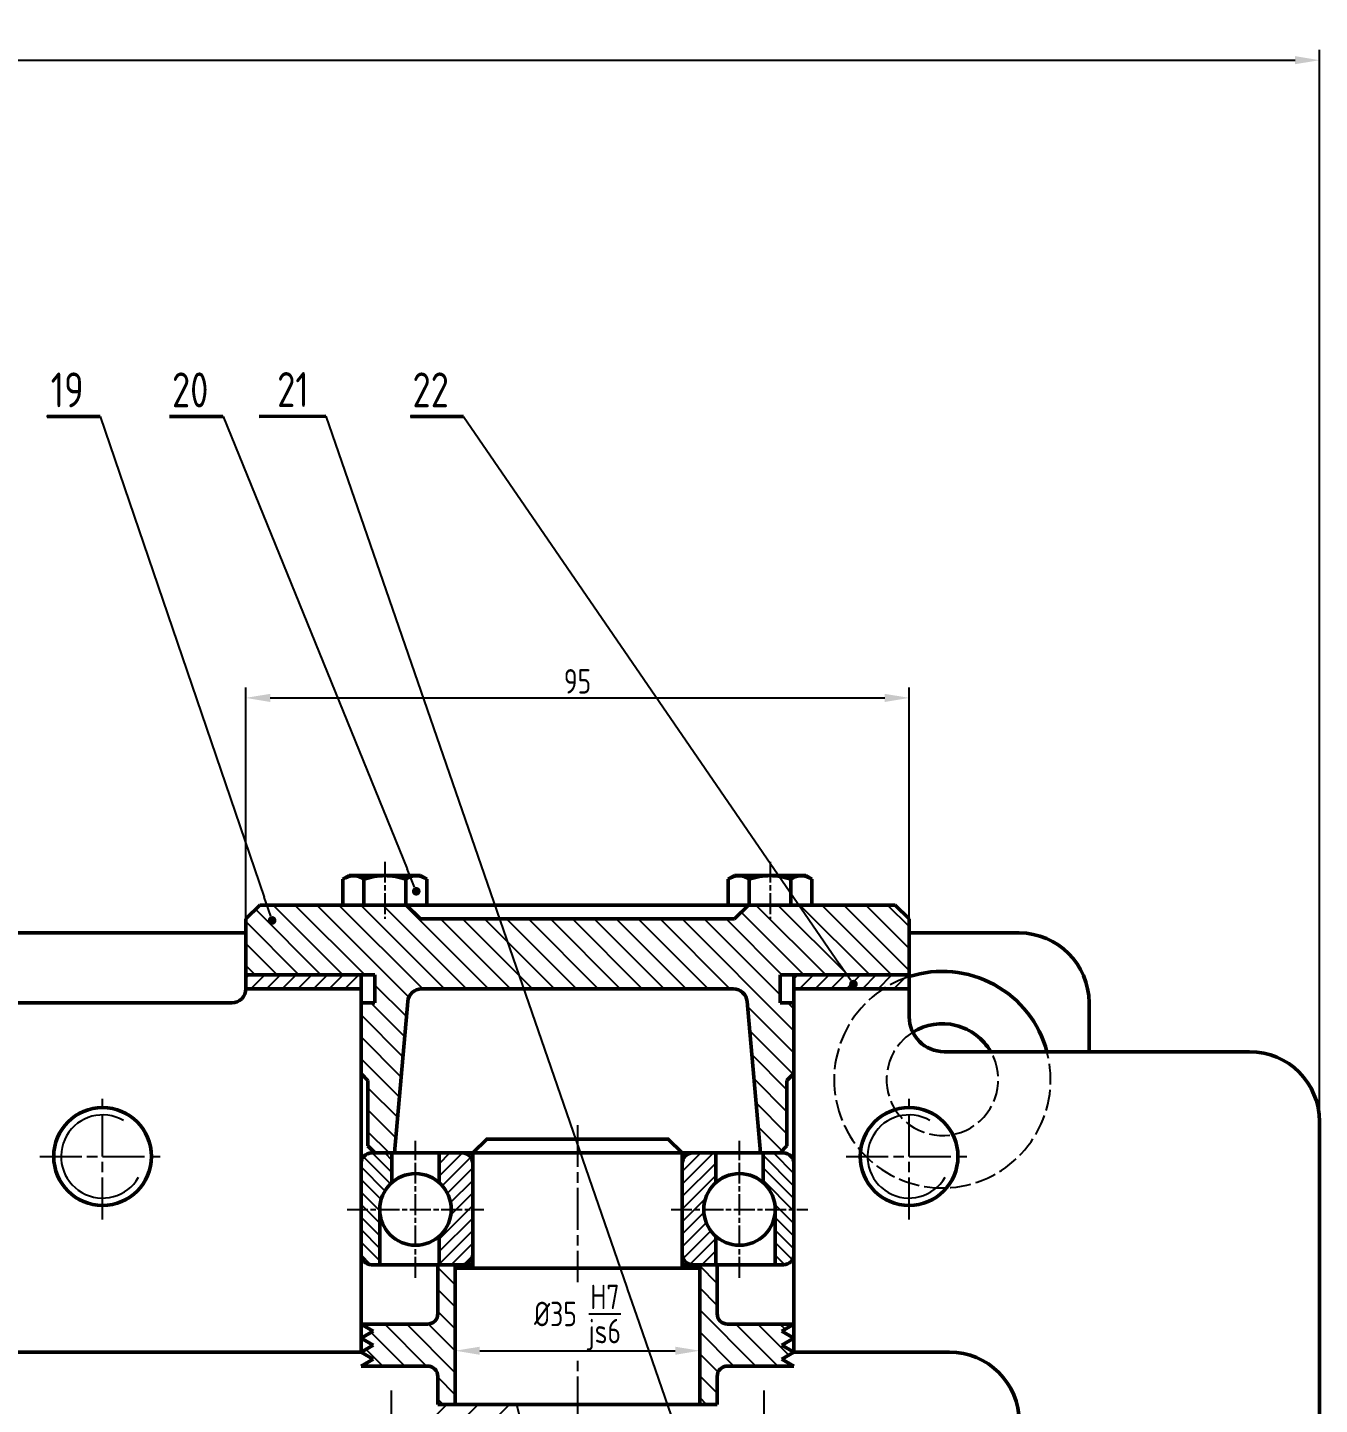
# Model space of a CAD drawing. Header units: millimetres. Extents: x -11122 to -2883, y -3177 to -1688.
# Drawn here: x -5194.5 to -5009.5, y -2977.8 to -2780.7 of the extents above; entities that cross this region are included whole.
import ezdxf

# ---------------------------------------------------------------- set-up
doc = ezdxf.new("R2010")
doc.units = ezdxf.units.MM
doc.header["$LTSCALE"] = 0.5
for name, pattern in [('AM_ISO02W050', [7.5, 6, -1.5]), ('AM_ISO08W050', [18, 12, -1.5, 3, -1.5]), ('AM_ISO08W050x2', [9, 6, -0.75, 1.5, -0.75])]:
    doc.linetypes.add(name, pattern=pattern)
for name, color, linetype, lineweight in [('AM_0', 7, 'Continuous', 50), ('AM_3', 6, 'AM_ISO02W050', 25), ('AM_4', 3, 'Continuous', 25), ('AM_5', 3, 'Continuous', 25), ('AM_7', 4, 'AM_ISO08W050', 25), ('nét đậm', 7, 'Continuous', 50), ('Đường tâm', 4, 'AM_ISO08W050', 25)]:
    doc.layers.add(name, color=color, linetype=linetype, lineweight=lineweight)
doc.styles.get("Standard").update_dxf_attribs({"font": 'tcvn+7284-2003i.ttf', "width": 0.8, "height": 3.5})
doc.styles.add('TCVN', font='tcvn+7284-2003i.ttf', dxfattribs={"width": 0.8, "height": 3.5})
doc.dimstyles.new('MyTemplate$0', dxfattribs={"dimtxt": 3.5, "dimasz": 3.5, "dimexe": 1.5, "dimexo": 0, "dimtad": 1, "dimtoh": 1, "dimdec": 0, "dimzin": 0, "dimtxsty": 'TCVN', "dimcen": 0, "dimclrd": 3, "dimclre": 3, "dimclrt": 1, "dimadec": 0, "dimazin": 0, "dimtfac": 1, "dimtdec": 0, "dimtofl": 0, "dimtmove": 0, "dimatfit": 3, "dimfxl": 1, "dimtfill": 1, "dimtolj": 1, "dimtzin": 0, "dimarcsym": 0})

# ---------------------------------------------------------------- blocks, each defined once
blk = doc.blocks.new('*D179')
at = {"layer": 'AM_5', "color": 3, "lineweight": -2, "transparency": 16777216}
for p, q in [((-5133.25, -2967.81), (-5133.25, -2971.62)), ((-5098.25, -2967.81), (-5098.25, -2971.62)), ((-5129.75, -2970.12), (-5101.75, -2970.12))]:
    blk.add_line(p, q, dxfattribs=at)
at = {"layer": 'AM_5', "color": 3, "transparency": 16777216}
for points in [[(-5129.75, -2969.54), (-5129.75, -2970.7), (-5133.25, -2970.12)], [(-5101.75, -2969.54), (-5101.75, -2970.7), (-5098.25, -2970.12)]]:
    blk.add_solid(points, dxfattribs=at)
at = {"layer": 'AM_5', "color": 1, "transparency": 16777216, "insert": (-5115.75, -2964.86), "char_height": 3.5, "attachment_point": 5, "style": 'TCVN', "bg_fill": 3, "box_fill_scale": 1.1, "bg_fill_color": 256, "bg_fill_true_color": 13158600, "bg_fill_transparency": 0}
blk.add_mtext('\\A1;%%c35{}{\\C2; \\SH7/js6;}', dxfattribs=at)
blk = doc.blocks.new('*D191')
at = {"layer": 'AM_5', "color": 3, "lineweight": -2, "transparency": 16777216}
for p, q in [((-5163.25, -2918.31), (-5163.25, -2875.16)), ((-5068.25, -2918.31), (-5068.25, -2875.16)), ((-5159.75, -2876.66), (-5071.75, -2876.66))]:
    blk.add_line(p, q, dxfattribs=at)
at = {"layer": 'AM_5', "color": 3, "transparency": 16777216}
for points in [[(-5159.75, -2876.08), (-5159.75, -2877.25), (-5163.25, -2876.66)], [(-5071.75, -2876.08), (-5071.75, -2877.25), (-5068.25, -2876.66)]]:
    blk.add_solid(points, dxfattribs=at)
at = {"layer": 'AM_5', "color": 1, "transparency": 16777216, "insert": (-5115.75, -2874.29), "char_height": 3.5, "attachment_point": 5, "style": 'TCVN', "bg_fill": 3, "box_fill_scale": 1.1, "bg_fill_color": 256, "bg_fill_true_color": 13158600, "bg_fill_transparency": 0}
blk.add_mtext('\\A1;95', dxfattribs=at)
blk = doc.blocks.new('*D193')
at = {"layer": 'AM_5', "color": 3, "lineweight": -2, "transparency": 16777216}
for p, q in [((-5459.59, -2987.31), (-5459.59, -2783.87)), ((-5009.5, -2987.31), (-5009.5, -2783.87)), ((-5456.09, -2785.37), (-5013, -2785.37))]:
    blk.add_line(p, q, dxfattribs=at)
at = {"layer": 'AM_5', "color": 3, "transparency": 16777216}
for points in [[(-5456.09, -2784.79), (-5456.09, -2785.95), (-5459.59, -2785.37)], [(-5013, -2784.79), (-5013, -2785.95), (-5009.5, -2785.37)]]:
    blk.add_solid(points, dxfattribs=at)
at = {"layer": 'AM_5', "color": 1, "transparency": 16777216, "insert": (-5234.54, -2782.99), "char_height": 3.5, "attachment_point": 5, "style": 'TCVN', "bg_fill": 3, "box_fill_scale": 1.1, "bg_fill_color": 256, "bg_fill_true_color": 13158600, "bg_fill_transparency": 0}
blk.add_mtext('\\A1;450', dxfattribs=at)

msp = doc.modelspace()

# ---------------------------------------------------------------- hatches: boundary and pattern name
at = {"layer": 'AM_7'}
h = msp.add_hatch(dxfattribs=at)
h.set_pattern_fill('ANSI31', color=256, scale=0.5)
h.set_pattern_definition([(45, (2778, 0), (-1.12253202, 1.12253202), [])])
h.paths.add_polyline_path([(-5330.75, -2916.31), (-5331.75, -2916.31), (-5353.25, -2916.31), (-5353.25, -2918.31), (-5330.75, -2918.31)])
h.paths.add_polyline_path([(-5198.25, -2916.31), (-5220.75, -2916.31), (-5220.75, -2918.31), (-5198.25, -2918.31)])
h.paths.add_polyline_path([(-5146.75, -2916.31), (-5163.25, -2916.31), (-5163.25, -2918.31), (-5146.75, -2918.31)])
h.paths.add_polyline_path([(-5068.25, -2916.31), (-5084.75, -2916.31), (-5084.75, -2918.31), (-5068.25, -2918.31)])
h.paths.add_polyline_path([(-5076.02, -2917.64, -1), (-5076.45, -2917.64, -1)], flags=16)
at = {"layer": 'AM_7', "lineweight": 25}
h = msp.add_hatch(dxfattribs=at)
h.set_pattern_fill('ANSI31', color=256, scale=0.4, angle=90)
h.set_pattern_definition([(135, (-6222.6033, -5522.9193), (-0.8980256, -0.8980256), [])])
h.paths.add_polyline_path([(-5084.75, -2943.31, 0.414214), (-5086.25, -2941.81), (-5089.16, -2941.81), (-5089.16, -2946.06, -0.2145), (-5087.43, -2949.89), (-5087.43, -2957.81), (-5086.25, -2957.81, 0.414214), (-5084.75, -2956.31)])
h.paths.add_polyline_path([(-5142.35, -2946.06), (-5142.35, -2941.81), (-5144.75, -2941.81), (-5145.25, -2941.81, 0.414214), (-5146.75, -2943.31), (-5146.75, -2956.31, 0.414214), (-5145.25, -2957.81), (-5144.07, -2957.81), (-5144.07, -2949.89, -0.2145)])
at = {"layer": 'AM_7'}
h = msp.add_hatch(dxfattribs=at)
h.set_pattern_fill('ANSI31', color=256)
h.set_pattern_definition([(45, (2778, 0), (-2.245064, 2.245064), [])])
edge = h.paths.add_edge_path()
edge.add_spline(control_points=[(-5115.75, -3009.43), (-5117.6, -3008.62), (-5125.54, -3006.07), (-5118.45, -3000.12), (-5124.5, -2977.81)], knot_values=[0, 0, 0, 0, 6.170488, 25.158334, 25.158334, 25.158334, 25.158334], degree=3, periodic=0)
edge.add_line((-5124.5, -2977.81), (-5135.75, -2977.81))
edge.add_line((-5135.75, -2977.81), (-5138.67, -2977.81))
edge.add_line((-5138.67, -2977.81), (-5138.67, -3030.81))
edge.add_line((-5138.67, -3030.81), (-5123.95, -3030.81))
edge.add_spline(control_points=[(-5123.95, -3030.81), (-5122.12, -3029.26), (-5118.62, -3025.92), (-5115.75, -3022.43)], knot_values=[40.173751, 40.173751, 40.173751, 40.173751, 48.466243, 48.466243, 48.466243, 48.466243], degree=3, periodic=0)
edge.add_line((-5115.75, -3022.43), (-5115.75, -3009.43))
edge = h.paths.add_edge_path()
edge.add_spline(control_points=[(-5115.75, -3022.43), (-5113.37, -3019.53), (-5109.15, -3013), (-5113.32, -3010.48), (-5115.75, -3009.43)], knot_values=[25.158334, 25.158334, 25.158334, 25.158334, 32.067325, 40.173751, 40.173751, 40.173751, 40.173751], degree=3, periodic=0)
edge.add_line((-5115.75, -3009.43), (-5115.75, -3022.43))

# ---------------------------------------------------------------- linework, layer by layer
for p, q in [((-5100.75, -2957.81), (-5095.75, -2957.81)), ((-5135.75, -2977.81), (-5095.75, -2977.81))]:
    msp.add_line(p, q)
at = {"layer": 'AM_0'}
for p, q in [((-5184.11, -2836.38), (-5191.71, -2836.38)), ((-5166.55, -2836.38), (-5174.15, -2836.38)), ((-5151.81, -2836.33), (-5161.33, -2836.39)), ((-5132.07, -2836.38), (-5139.67, -2836.38)), ((-5163.25, -2908.31), (-5161.25, -2906.31)), ((-5161.25, -2906.31), (-5070.25, -2906.31)), ((-5140.25, -2906.31), (-5138.25, -2908.31)), ((-5091.25, -2906.31), (-5093.25, -2908.31)), ((-5068.25, -2908.31), (-5070.25, -2906.31)), ((-5163.25, -2908.31), (-5163.25, -2918.31)), ((-5138.25, -2908.31), (-5093.25, -2908.31)), ((-5068.25, -2908.31), (-5068.25, -2918.31)), ((-5198.25, -2910.31), (-5163.25, -2910.31)), ((-5068.25, -2910.31), (-5052.5, -2910.31)), ((-5163.25, -2916.31), (-5144.75, -2916.31)), ((-5146.75, -2916.31), (-5146.75, -2930.43)), ((-5144.75, -2916.31), (-5144.75, -2920.31)), ((-5068.25, -2916.31), (-5086.75, -2916.31)), ((-5086.75, -2916.31), (-5086.75, -2920.31)), ((-5084.75, -2916.31), (-5084.75, -2930.43)), ((-5163.25, -2918.31), (-5163.25, -2918.31)), ((-5146.75, -2918.31), (-5163.25, -2918.31)), ((-5163.25, -2918.31), (-5146.75, -2918.31)), ((-5146.75, -2970.31), (-5146.75, -2918.31)), ((-5093.45, -2918.31), (-5138.05, -2918.31)), ((-5138.05, -2918.31), (-5093.45, -2918.31)), ((-5084.75, -2970.31), (-5084.75, -2918.31)), ((-5084.75, -2918.31), (-5068.25, -2918.31)), ((-5084.75, -2918.31), (-5068.25, -2918.31)), ((-5068.25, -2918.31), (-5068.25, -2922.31)), ((-5196.25, -2920.31), (-5165.25, -2920.31)), ((-5144.75, -2920.31), (-5146.75, -2920.31)), ((-5141.94, -2941.81), (-5140.05, -2920.14)), ((-5089.56, -2941.81), (-5091.46, -2920.14)), ((-5086.75, -2920.31), (-5084.75, -2920.31)), ((-5042.5, -2920.31), (-5042.5, -2927.31)), ((-5063.25, -2927.31), (-5019.5, -2927.31)), ((-5146.75, -2930.43), (-5145.75, -2931.43)), ((-5084.75, -2930.43), (-5085.75, -2931.43)), ((-5145.75, -2931.43), (-5145.75, -2940.81)), ((-5085.75, -2931.43), (-5085.75, -2940.81)), ((-5009.5, -3071.31), (-5009.5, -2937.31)), ((-5145.75, -2940.81), (-5144.75, -2941.81)), ((-5085.75, -2940.81), (-5086.75, -2941.81)), ((-5145.25, -2941.81), (-5132.25, -2941.81)), ((-5144.75, -2941.81), (-5141.94, -2941.81)), ((-5142.35, -2941.81), (-5142.35, -2946.06)), ((-5135.55, -2941.81), (-5135.55, -2946.06)), ((-5095.95, -2941.81), (-5135.55, -2941.81)), ((-5130.75, -2941.81), (-5100.75, -2941.81)), ((-5086.25, -2941.81), (-5099.25, -2941.81)), ((-5095.95, -2941.81), (-5095.95, -2946.06)), ((-5086.75, -2941.81), (-5089.56, -2941.81)), ((-5089.16, -2941.81), (-5089.16, -2946.06)), ((-5146.75, -2943.31), (-5146.75, -2956.31)), ((-5130.75, -2943.31), (-5130.75, -2958.31)), ((-5100.75, -2943.31), (-5100.75, -2958.31)), ((-5084.75, -2943.31), (-5084.75, -2956.31)), ((-5144.07, -2949.89), (-5144.07, -2957.81)), ((-5087.43, -2949.89), (-5087.43, -2957.81)), ((-5135.55, -2953.72), (-5135.55, -2957.81)), ((-5095.95, -2953.72), (-5095.95, -2957.81)), ((-5145.25, -2957.81), (-5132.25, -2957.81)), ((-5135.75, -2957.81), (-5135.75, -2964.81)), ((-5135.75, -2957.81), (-5130.75, -2957.81)), ((-5132.25, -2957.81), (-5135.55, -2957.81)), ((-5132.25, -2957.81), (-5133.25, -2957.81)), ((-5133.25, -2957.81), (-5133.25, -2977.81)), ((-5133.25, -2957.81), (-5133.25, -2977.81)), ((-5133.25, -2958.31), (-5098.25, -2958.31)), ((-5100.75, -2957.81), (-5098.25, -2957.81)), ((-5095.95, -2957.81), (-5100.75, -2957.81)), ((-5086.25, -2957.81), (-5099.25, -2957.81)), ((-5098.25, -2957.81), (-5098.25, -2977.81)), ((-5098.25, -2957.81), (-5098.25, -2977.81)), ((-5095.75, -2957.81), (-5095.75, -2964.81)), ((-5146.75, -2966.31), (-5137.25, -2966.31)), ((-5146.75, -2966.31), (-5145.02, -2967.31)), ((-5084.75, -2966.31), (-5094.25, -2966.31)), ((-5084.75, -2966.31), (-5086.48, -2967.31)), ((-5145.02, -2967.31), (-5146.75, -2968.31)), ((-5146.75, -2968.31), (-5145.02, -2969.31)), ((-5086.48, -2967.31), (-5084.75, -2968.31)), ((-5084.75, -2968.31), (-5086.48, -2969.31)), ((-5220.75, -2970.31), (-5146.75, -2970.31)), ((-5145.02, -2969.31), (-5146.75, -2970.31)), ((-5146.75, -2970.31), (-5145.02, -2971.31)), ((-5086.48, -2969.31), (-5084.75, -2970.31)), ((-5084.75, -2970.31), (-5086.48, -2971.31)), ((-5084.75, -2970.31), (-5062.5, -2970.31)), ((-5145.02, -2971.31), (-5146.75, -2972.31)), ((-5146.75, -2972.31), (-5137.25, -2972.31)), ((-5084.75, -2972.31), (-5094.25, -2972.31)), ((-5086.48, -2971.31), (-5084.75, -2972.31)), ((-5135.75, -2973.81), (-5135.75, -2977.81)), ((-5095.75, -2973.81), (-5095.75, -2977.81)), ((-5133.25, -2977.81), (-5135.75, -2977.81)), ((-5133.25, -2977.81), (-5115.75, -2977.81)), ((-5098.25, -2977.81), (-5115.75, -2977.81)), ((-5098.25, -2977.81), (-5095.75, -2977.81))]:
    msp.add_line(p, q, dxfattribs=at)
for points in [[(-5115.75, -2939.81), (-5128.75, -2939.81), (-5130.75, -2941.81), (-5130.75, -2956.31)], [(-5115.75, -2939.81), (-5102.75, -2939.81), (-5100.75, -2941.81), (-5100.75, -2956.31)]]:
    msp.add_lwpolyline(points, dxfattribs=at)
for centre, radius in [((-5183.75, -2942.31), 7), ((-5068.27, -2942.31), 7), ((-5138.95, -2949.89), 5.12), ((-5092.55, -2949.89), 5.12)]:
    msp.add_circle(centre, radius, dxfattribs=at)
for centre, radius, start, end in [((-5052.5, -2920.31), 10, 0, 90), ((-5165.25, -2918.31), 2, 270, 0), ((-5138.05, -2920.31), 2, 90, 175), ((-5093.45, -2920.31), 2, 5, 90), ((-5063.25, -2922.31), 5, 180, 270), ((-5063.5, -2931.31), 8, 30, 121.9545), ((-5019.5, -2937.31), 10, 0, 90), ((-5145.25, -2943.31), 1.5, 90, 180), ((-5132.25, -2943.31), 1.5, 0, 90), ((-5099.25, -2943.31), 1.5, 90, 180), ((-5086.25, -2943.31), 1.5, 0, 90), ((-5145.25, -2956.31), 1.5, 180, 270), ((-5132.25, -2956.31), 1.5, 270, 0), ((-5099.25, -2956.31), 1.5, 180, 270), ((-5086.25, -2956.31), 1.5, 270, 0), ((-5137.25, -2964.81), 1.5, 270, 0), ((-5094.25, -2964.81), 1.5, 180, 270), ((-5062.5, -2980.31), 10, 0, 90), ((-5137.25, -2973.81), 1.5, 0, 90), ((-5094.25, -2973.81), 1.5, 90, 180)]:
    msp.add_arc(centre, radius, start, end, dxfattribs=at)
at = {"layer": 'AM_0', "lineweight": 50}
msp.add_arc((-5063.5, -2931.31), 15.5, 14.9552, 107.8455, dxfattribs=at)
at = {"layer": 'AM_4'}
msp.add_open_spline([(-5124.5, -2977.81), (-5118.45, -3000.12), (-5127.83, -3007.99), (-5103.2, -3010.79), (-5120.59, -3027.96), (-5123.95, -3030.81)], degree=3, knots=[0, 0, 0, 0, 18.987845, 33.264759, 48.466243, 48.466243, 48.466243, 48.466243], dxfattribs=at)
at = {"layer": 'AM_7', "linetype": 'AM_ISO08W050x2'}
for p, q in [((-5143.33, -2900.11), (-5143.33, -2908.31)), ((-5088.18, -2900.11), (-5088.18, -2908.31))]:
    msp.add_line(p, q, dxfattribs=at)
at = {"layer": 'AM_7'}
for p, q in [((-5183.75, -2951.31), (-5183.75, -2933.31)), ((-5068.27, -2951.31), (-5068.27, -2933.31)), ((-5115.75, -2937.81), (-5115.75, -3157.81)), ((-5192.75, -2942.31), (-5174.75, -2942.31)), ((-5077.27, -2942.31), (-5059.27, -2942.31)), ((-5142.42, -2975.81), (-5142.42, -3032.81)), ((-5089.09, -2975.81), (-5089.09, -3032.81))]:
    msp.add_line(p, q, dxfattribs=at)
at = {"layer": 'nét đậm'}
for p, q in [((-5149.33, -2902.62), (-5148.44, -2902.11)), ((-5149.33, -2902.62), (-5149.33, -2906.31)), ((-5138.22, -2902.11), (-5148.44, -2902.11)), ((-5146.33, -2902.62), (-5146.33, -2906.31)), ((-5140.33, -2902.62), (-5140.33, -2906.31)), ((-5137.33, -2902.62), (-5138.22, -2902.11)), ((-5137.33, -2902.62), (-5137.33, -2906.31)), ((-5094.18, -2902.62), (-5093.28, -2902.11)), ((-5094.18, -2902.62), (-5094.18, -2906.31)), ((-5083.07, -2902.11), (-5093.28, -2902.11)), ((-5091.18, -2902.62), (-5091.18, -2906.31)), ((-5085.18, -2902.62), (-5085.18, -2906.31)), ((-5082.18, -2902.62), (-5083.07, -2902.11)), ((-5082.18, -2902.62), (-5082.18, -2906.31)), ((-5149.33, -2906.31), (-5114.33, -2906.31)), ((-5137.33, -2906.31), (-5114.33, -2906.31)), ((-5111.78, -2906.31), (-5116.88, -2906.31)), ((-5094.18, -2906.31), (-5070.34, -2906.31)), ((-5082.18, -2906.31), (-5070.34, -2906.31))]:
    msp.add_line(p, q, dxfattribs=at)
for centre, radius, start, end in [((-5147.8, -2904.48), 2.37, 51.5018, 120), ((-5143.33, -2911.11), 9, 90, 109.4712), ((-5143.33, -2911.11), 9, 70.5288, 90), ((-5138.86, -2904.48), 2.37, 60, 128.4982), ((-5092.65, -2904.48), 2.37, 51.5018, 120), ((-5088.18, -2911.11), 9, 90, 109.4712), ((-5088.18, -2911.11), 9, 70.5288, 90), ((-5083.7, -2904.48), 2.37, 60, 128.4982)]:
    msp.add_arc(centre, radius, start, end, dxfattribs=at)
at = {"layer": 'Đường tâm', "linetype": 'AM_ISO08W050x2'}
for p, q in [((-5138.95, -2959.7), (-5138.95, -2940.09)), ((-5092.55, -2959.7), (-5092.55, -2940.09)), ((-5148.75, -2949.89), (-5129.15, -2949.89)), ((-5102.36, -2949.89), (-5082.75, -2949.89))]:
    msp.add_line(p, q, dxfattribs=at)

# ---------------------------------------------------------------- next in the draw order: wipeouts: each hides what was drawn before it
msp.add_wipeout([(-5123.22, -2962.91), (-5123.11, -2971.19), (-5106.93, -2971.33), (-5107.32, -2961.04), (-5116.11, -2962.57)]).dxf.layer = 'AM_0'

# ---------------------------------------------------------------- next in the draw order: hatches: boundary and pattern name
at = {"layer": 'AM_7'}
h = msp.add_hatch(dxfattribs=at)
h.set_pattern_fill('ANSI31', color=256, scale=0.7, angle=90)
h.set_pattern_definition([(135, (2778, 0), (-1.5715448, -1.5715448), [])])
h.paths.add_polyline_path([(-5133.25, -2957.81), (-5135.75, -2957.81), (-5135.75, -2964.81, -0.414214), (-5137.25, -2966.31), (-5146.75, -2966.31), (-5145.02, -2967.31), (-5146.75, -2968.31), (-5145.02, -2969.31), (-5146.75, -2970.31), (-5145.02, -2971.31), (-5146.75, -2972.31), (-5137.25, -2972.31, -0.414214), (-5135.75, -2973.81), (-5135.75, -2977.81), (-5133.25, -2977.81)])
h.paths.add_polyline_path([(-5084.75, -2968.31), (-5086.48, -2967.31), (-5084.75, -2966.31), (-5094.25, -2966.31, -0.414214), (-5095.75, -2964.81), (-5095.75, -2957.81), (-5098.25, -2957.81), (-5098.25, -2977.81), (-5095.75, -2977.81), (-5095.75, -2973.81, -0.414214), (-5094.25, -2972.31), (-5084.75, -2972.31), (-5086.48, -2971.31), (-5084.75, -2970.31), (-5086.48, -2969.31)])
h.paths.add_polyline_path([(-5085.75, -2931.43), (-5084.75, -2930.43), (-5084.75, -2920.31), (-5086.75, -2920.31), (-5086.75, -2916.31), (-5068.25, -2916.31), (-5068.25, -2908.31), (-5070.25, -2906.31), (-5091.25, -2906.31), (-5093.25, -2908.31), (-5138.25, -2908.31), (-5140.25, -2906.31), (-5161.25, -2906.31), (-5163.25, -2908.31), (-5163.25, -2916.31), (-5144.75, -2916.31), (-5144.75, -2920.31), (-5146.75, -2920.31), (-5146.75, -2930.43), (-5145.75, -2931.43), (-5145.75, -2940.81), (-5144.75, -2941.81), (-5141.94, -2941.81), (-5140.05, -2920.14, -0.388879), (-5138.05, -2918.31), (-5093.45, -2918.31, -0.388879), (-5091.46, -2920.14), (-5089.56, -2941.81), (-5086.75, -2941.81), (-5085.75, -2940.81)])
at = {"layer": 'AM_7', "lineweight": 25}
h = msp.add_hatch(dxfattribs=at)
h.set_pattern_fill('ANSI31', color=256, scale=0.4)
h.set_pattern_definition([(45, (-6222.6033, -5522.9193), (-0.8980256, 0.8980256), [])])
h.paths.add_polyline_path([(-5130.75, -2943.31, 0.414214), (-5132.25, -2941.81), (-5135.55, -2941.81), (-5135.55, -2946.06, -0.2145), (-5133.83, -2949.89, -0.2145), (-5135.55, -2953.72), (-5135.55, -2957.81), (-5132.25, -2957.81, 0.414214), (-5130.75, -2956.31)])
h.paths.add_polyline_path([(-5095.95, -2941.81), (-5099.25, -2941.81, 0.414214), (-5100.75, -2943.31), (-5100.75, -2956.31, 0.414214), (-5099.25, -2957.81), (-5095.95, -2957.81), (-5095.95, -2953.72, -0.2145), (-5097.67, -2949.89, -0.2145), (-5095.95, -2946.06)])
h.paths.add_polyline_path([(-5095.95, -3054.9), (-5095.95, -3050.81), (-5099.25, -3050.81, 0.414214), (-5100.75, -3052.31), (-5100.75, -3065.31, 0.414214), (-5099.25, -3066.81), (-5095.95, -3066.81), (-5095.95, -3062.56, -0.2145), (-5097.67, -3058.73, -0.2145)])
h.paths.add_polyline_path([(-5135.55, -3050.81), (-5135.55, -3054.9, -0.2145), (-5133.83, -3058.73, -0.2145), (-5135.55, -3062.56), (-5135.55, -3066.81), (-5132.25, -3066.81, 0.414214), (-5130.75, -3065.31), (-5130.75, -3052.31, 0.414214), (-5132.25, -3050.81)])

# ---------------------------------------------------------------- next in the draw order: dimensions: what is measured, and where the dimension line sits
at = {"layer": 'AM_5'}
dim = msp.add_linear_dim(base=(-5068.25, -2876.66), p1=(-5163.25, -2918.31), p2=(-5068.25, -2918.31), dimstyle='MyTemplate$0', override={"dimpost": ''}, dxfattribs=at)
dim.commit()
dim.dimension.update_dxf_attribs({"geometry": '*D191', "text_midpoint": (-5115.75, -2874.29)})
dim = msp.add_linear_dim(base=(-5098.25, -2970.12), p1=(-5133.25, -2967.81), p2=(-5098.25, -2967.81), text='%%c<>{}{\\C2; \\SH7/js6;}', dimstyle='MyTemplate$0', override={"dimtp": 0, "dimtm": 0, "dimtdec": 3, "dimtzin": 0}, dxfattribs=at)
dim.commit()
dim.dimension.update_dxf_attribs({"geometry": '*D179', "text_midpoint": (-5115.75, -2964.86)})

# ---------------------------------------------------------------- next in the draw order: dimensions: what is measured, and where the dimension line sits
dim = msp.add_linear_dim(base=(-5009.5, -2785.37), p1=(-5459.59, -2987.31), p2=(-5009.5, -2987.31), dimstyle='MyTemplate$0', dxfattribs=at)
dim.commit()
dim.dimension.update_dxf_attribs({"geometry": '*D193', "text_midpoint": (-5234.54, -2782.99)})

# ---------------------------------------------------------------- next in the draw order: hatches: boundary and pattern name
h = msp.add_hatch(color=256, dxfattribs=at)
edge = h.paths.add_edge_path(flags=0)
edge.add_arc((-5138.84, -2904.35), 0.625, 0, 360)
h = msp.add_hatch(color=256, dxfattribs=at)
edge = h.paths.add_edge_path(flags=0)
edge.add_arc((-5159.48, -2908.52), 0.625, 0, 360)
h = msp.add_hatch(color=256, dxfattribs=at)
edge = h.paths.add_edge_path(flags=0)
edge.add_arc((-5076.24, -2917.64), 0.625, 0, 360)

# ---------------------------------------------------------------- next in the draw order: linework, layer by layer
at = {"layer": 'AM_3'}
for radius, start, end in [(15.5, 107.8455, 14.9552), (8, 121.9545, 30)]:
    msp.add_arc((-5063.5, -2931.31), radius, start, end, dxfattribs=at)
at = {"layer": 'AM_4'}
for centre in [(-5183.75, -2942.31), (-5068.27, -2942.31)]:
    msp.add_arc(centre, 5.95, 60, 330, dxfattribs=at)
at = {"layer": 'AM_5', "color": 3}
for p, q in [((-5184.11, -2836.38), (-5191.77, -2836.38)), ((-5166.5, -2836.38), (-5174.17, -2836.38)), ((-5151.79, -2836.33), (-5159.46, -2836.33)), ((-5132.07, -2836.38), (-5139.73, -2836.38))]:
    msp.add_line(p, q, dxfattribs=at)
at = {"layer": 'AM_5'}
for p, q in [((-5184.11, -2836.38), (-5160.61, -2905.21)), ((-5166.5, -2836.38), (-5140.16, -2901.11)), ((-5151.79, -2836.33), (-5101.44, -2982.07)), ((-5132.07, -2836.38), (-5078.22, -2914.76)), ((-5139.08, -2903.77), (-5140.16, -2901.11)), ((-5159.68, -2907.93), (-5160.61, -2905.21)), ((-5076.59, -2917.13), (-5078.22, -2914.76))]:
    msp.add_line(p, q, dxfattribs=at)

# ---------------------------------------------------------------- next in the draw order: texts
at = {"layer": 'AM_5', "color": 1, "char_height": 5, "attachment_point": 8}
for s, insert in [('19', (-5188.82, -2835.07)), ('20', (-5171.21, -2835.07)), ('21', (-5156.5, -2835.02)), ('22', (-5136.77, -2835.07))]:
    msp.add_mtext(s, dxfattribs=dict(at, insert=insert))

doc.saveas('drawing.dxf')
